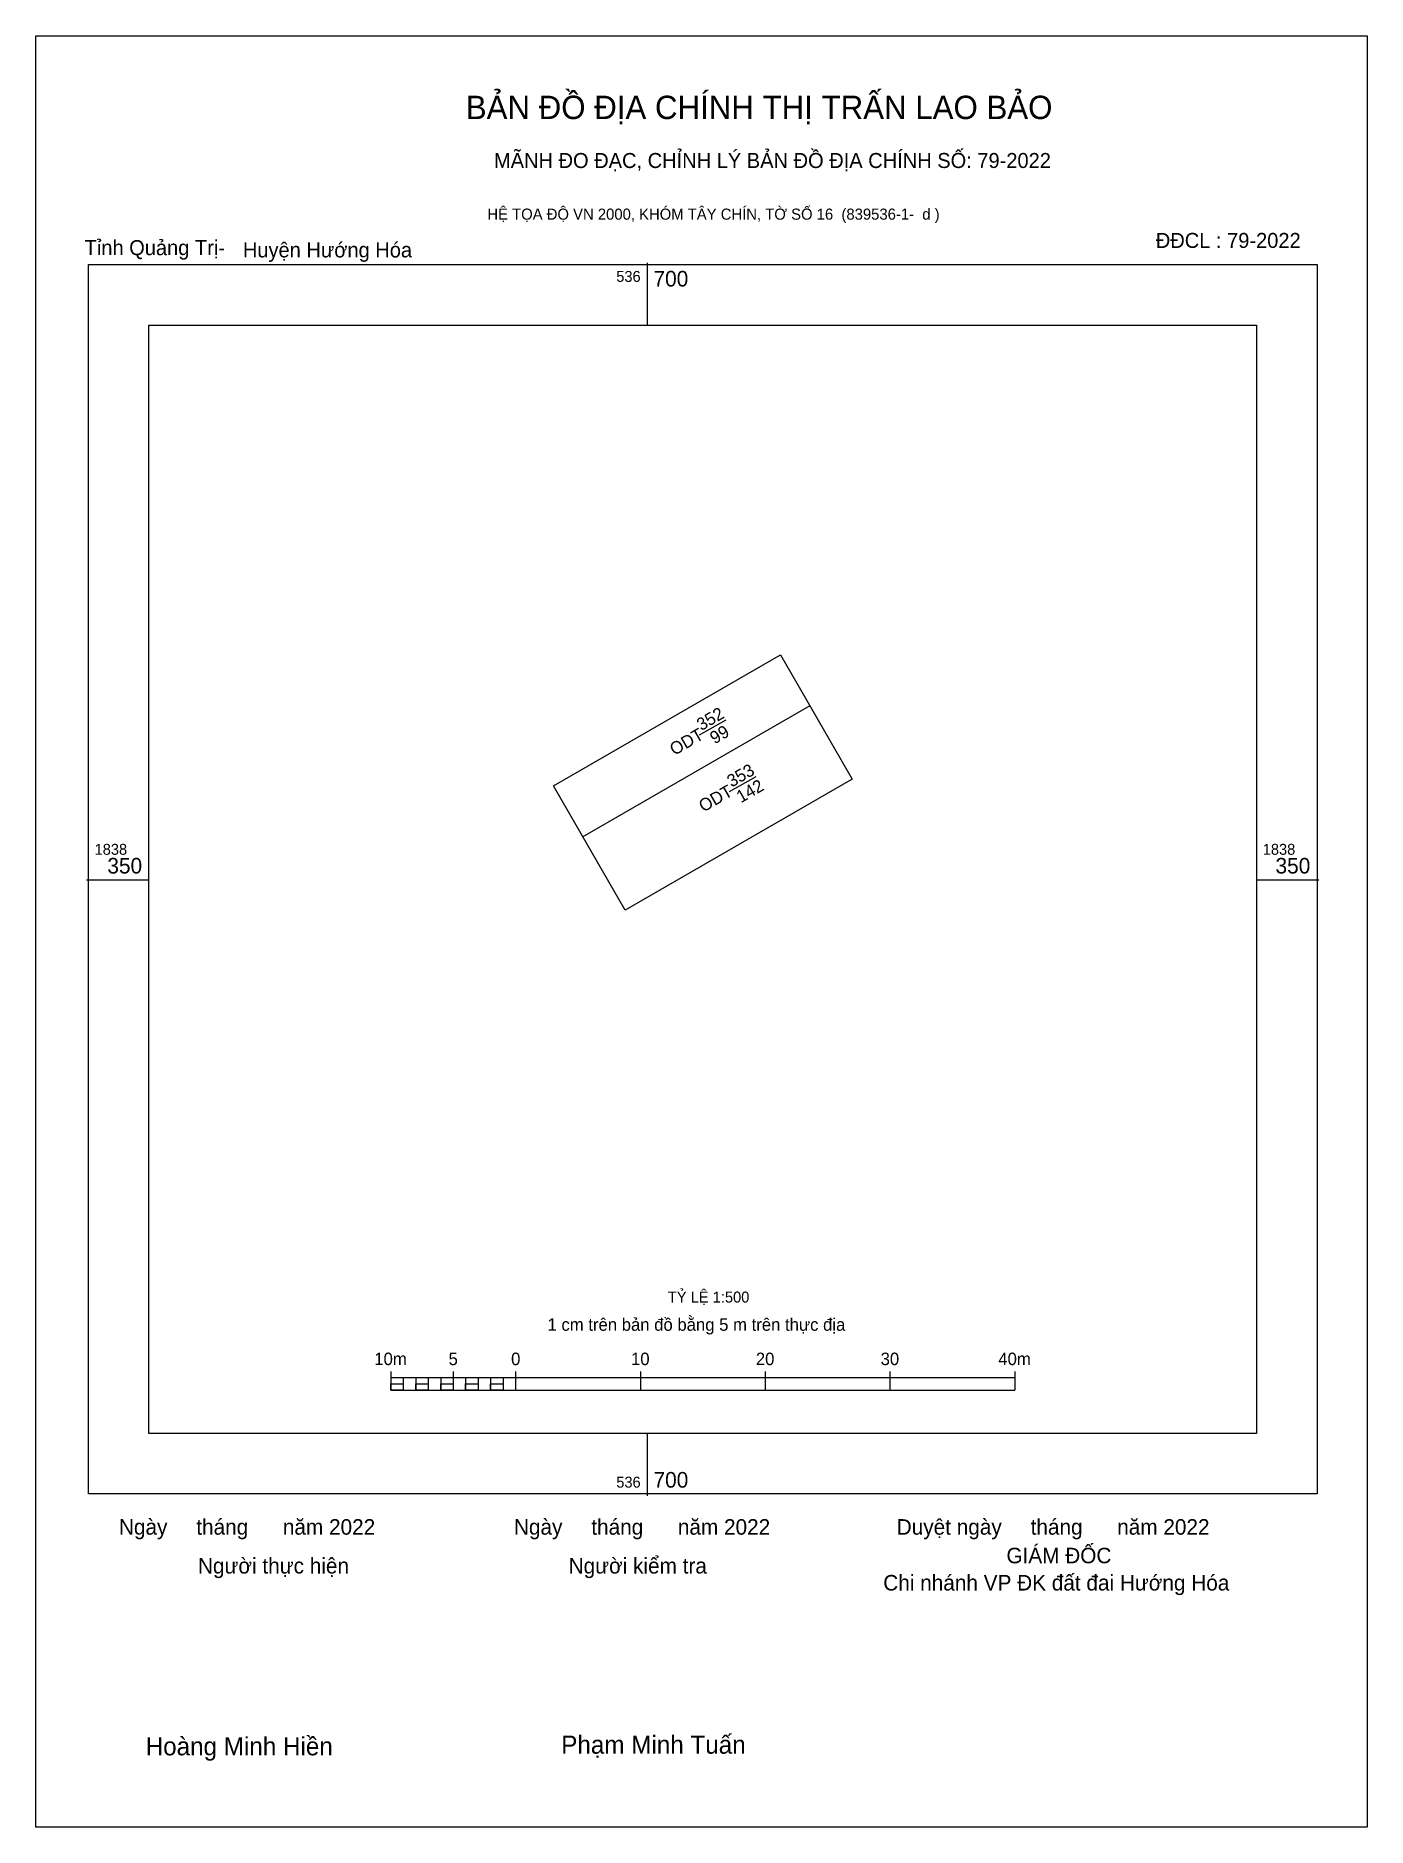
# Model space of a CAD drawing. Extents: x 536241 to 536758, y 1837827 to 1838418.
# Drawn here: x 536651 to 536757.7, y 1838274.1 to 1838417.6 of the extents above.
import ezdxf

# ---------------------------------------------------------------- set-up
doc = ezdxf.new("R2010")
doc.units = 0
for name, color, linetype in [('Level 10', 7, 'Continuous'), ('Level 12', 7, 'Continuous'), ('Level 15', 7, 'Continuous'), ('Level 27', 7, 'Continuous'), ('Level 6', 7, 'Continuous'), ('Level 62', 7, 'Continuous'), ('Level 63', 7, 'Continuous'), ('Level 9', 7, 'Continuous')]:
    doc.layers.add(name, color=color, linetype=linetype)

msp = doc.modelspace()

# ---------------------------------------------------------------- linework, layer by layer
at = {"layer": 'Level 10'}
msp.add_lwpolyline([(536710.67, 1838368.01), (536712.79, 1838364.35), (536716.41, 1838358.05), (536698.22, 1838347.56), (536692.48, 1838357.52)], close=True, dxfattribs=at)
at = {"layer": 'Level 12'}
msp.add_line((536713.02, 1838363.94), (536694.83, 1838353.45), dxfattribs=at)
at = {"layer": 'Level 15'}
msp.add_lwpolyline([(536651.01, 1838417.59), (536757.69, 1838417.59), (536757.69, 1838274.13), (536651.01, 1838274.13)], close=True, dxfattribs=at)
at = {"layer": 'Level 27'}
for p, q in [((536710.67, 1838368.01), (536710.67, 1838368.01)), ((536712.79, 1838364.35), (536712.79, 1838364.35)), ((536692.48, 1838357.52), (536692.48, 1838357.52)), ((536716.41, 1838358.05), (536716.41, 1838358.05)), ((536716.41, 1838358.05), (536716.41, 1838358.05)), ((536698.22, 1838347.56), (536698.22, 1838347.56))]:
    msp.add_line(p, q, dxfattribs=at)
at = {"layer": 'Level 62'}
msp.add_lwpolyline([(536660.07, 1838394.41), (536748.82, 1838394.41), (536748.82, 1838305.66), (536660.07, 1838305.66)], close=True, dxfattribs=at)
at = {"layer": 'Level 63'}
for p, q in [((536700, 1838399.41), (536700, 1838394.41)), ((536704.18, 1838361.61), (536706.32, 1838362.8)), ((536706.59, 1838357.07), (536708.73, 1838358.26)), ((536655.07, 1838350), (536660.07, 1838350)), ((536748.82, 1838350), (536753.82, 1838350)), ((536679.45, 1838310.63), (536679.45, 1838309.13)), ((536679.45, 1838310.13), (536729.45, 1838310.13)), ((536680.45, 1838310.13), (536680.45, 1838309.13)), ((536681.45, 1838310.13), (536681.45, 1838309.13)), ((536682.45, 1838310.13), (536682.45, 1838309.13)), ((536683.45, 1838310.13), (536683.45, 1838309.13)), ((536684.45, 1838310.63), (536684.45, 1838309.13)), ((536684.45, 1838310.13), (536684.45, 1838309.13)), ((536685.45, 1838310.13), (536685.45, 1838309.13)), ((536686.45, 1838310.13), (536686.45, 1838309.13)), ((536687.45, 1838310.13), (536687.45, 1838309.13)), ((536688.45, 1838310.13), (536688.45, 1838309.13)), ((536689.45, 1838310.63), (536689.45, 1838309.13)), ((536689.45, 1838310.13), (536689.45, 1838309.13)), ((536699.45, 1838310.63), (536699.45, 1838309.13)), ((536709.45, 1838310.63), (536709.45, 1838309.13)), ((536719.45, 1838310.63), (536719.45, 1838309.13)), ((536729.45, 1838310.63), (536729.45, 1838309.13)), ((536679.45, 1838309.13), (536729.45, 1838309.13)), ((536700, 1838305.66), (536700, 1838300.66))]:
    msp.add_line(p, q, dxfattribs=at)
for points in [[(536655.22, 1838399.26), (536753.67, 1838399.26), (536753.67, 1838300.82), (536655.22, 1838300.82)], [(536679.45, 1838309.63), (536680.45, 1838309.63), (536680.45, 1838309.13), (536679.45, 1838309.13)], [(536679.45, 1838309.63), (536680.45, 1838309.63), (536680.45, 1838309.13), (536679.45, 1838309.13)], [(536681.45, 1838309.63), (536682.45, 1838309.63), (536682.45, 1838309.13), (536681.45, 1838309.13)], [(536683.45, 1838309.63), (536684.45, 1838309.63), (536684.45, 1838309.13), (536683.45, 1838309.13)], [(536685.45, 1838309.63), (536686.45, 1838309.63), (536686.45, 1838309.13), (536685.45, 1838309.13)], [(536687.45, 1838309.63), (536688.45, 1838309.63), (536688.45, 1838309.13), (536687.45, 1838309.13)]]:
    msp.add_lwpolyline(points, close=True, dxfattribs=at)

# ---------------------------------------------------------------- texts
at = {"layer": 'Level 6'}
msp.add_text('TỶ LỆ 1:500', height=0.879, dxfattribs=at).set_placement((536701.65, 1838316.14))
at = {"layer": 'Level 63'}
for s, height, p in [('BẢN ĐỒ ĐỊA CHÍNH THỊ TRẤN LAO BẢO', 1.8718, (536685.46, 1838410.92)), ('MÃNH ĐO ĐẠC, CHỈNH LÝ BẢN ĐỒ ĐỊA CHÍNH SỐ: 79-2022', 1.2011, (536687.72, 1838407)), ('HỆ TỌA ĐỘ VN 2000, KHÓM TÂY CHÍN, TỜ SỐ 16  (839536-1-  d )', 0.8891, (536687.19, 1838402.86)), ('536', 0.875, (536697.52, 1838397.88)), ('700', 1.25, (536700.5, 1838397.51)), ('1838', 0.875, (536655.72, 1838352)), ('350', 1.25, (536656.74, 1838350.5)), ('1838', 0.875, (536749.32, 1838352)), ('350', 1.25, (536750.34, 1838350.5)), ('D', 0.00501, (536698.22, 1838347.56)), ('1 cm trên bản đồ bằng 5 m trên thực địa', 1, (536692.01, 1838313.88)), ('10m', 1, (536678.13, 1838311.13)), ('5', 1, (536684.08, 1838311.13)), ('0', 1, (536689.09, 1838311.13)), ('10', 1, (536698.7, 1838311.13)), ('20', 1, (536708.7, 1838311.13)), ('30', 1, (536718.7, 1838311.13)), ('40m', 1, (536728.13, 1838311.13)), ('536', 0.875, (536697.52, 1838301.32)), ('700', 1.25, (536700.5, 1838301.32)), ('Ngày     tháng      năm 2022', 1.2442, (536657.67, 1838297.55)), ('Ngày     tháng      năm 2022', 1.2442, (536689.32, 1838297.55)), ('Duyệt ngày     tháng      năm 2022', 1.2442, (536719.99, 1838297.55)), ('Người thực hiện', 1.2442, (536664, 1838294.44)), ('Người kiểm tra', 1.2442, (536693.7, 1838294.44)), ('GIÁM ĐỐC', 1.244, (536728.78, 1838295.26)), ('Chi nhánh VP ĐK đất đai Hướng Hóa', 1.2442, (536718.91, 1838293.08)), ('Hoàng Minh Hiền', 1.4512, (536659.81, 1838279.88)), ('Phạm Minh Tuấn', 1.4512, (536693.11, 1838280.01))]:
    msp.add_text(s, height=height, dxfattribs=at).set_placement(p)
for s, p in [('352', (536704.33, 1838361.9)), ('ODT', (536702.17, 1838359.92)), ('99', (536705.39, 1838360.83)), ('353', (536706.76, 1838357.37)), ('ODT', (536704.5, 1838355.38)), ('142', (536707.51, 1838356.12))]:
    msp.add_text(s, height=1, rotation=29.9716, dxfattribs=at).set_placement(p)
at = {"layer": 'Level 9'}
for s, p in [('ĐĐCL : 79-2022', (536740.75, 1838400.6)), ('Tỉnh Quảng Trị-', (536654.92, 1838400.02)), ('Huyện Hướng Hóa', (536667.6, 1838399.84))]:
    msp.add_text(s, height=1.2011, dxfattribs=at).set_placement(p)

doc.saveas('drawing.dxf')
